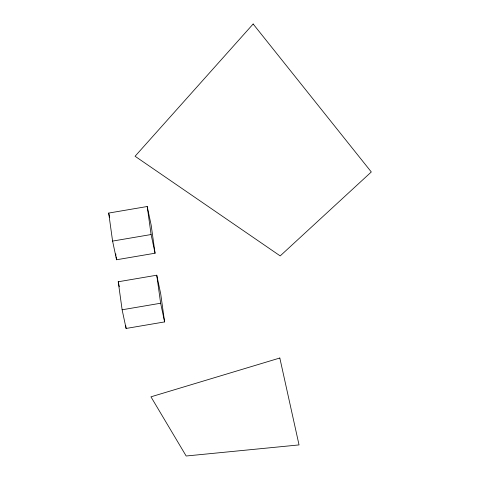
<?xml version="1.0" encoding="UTF-8"?>
<svg xmlns="http://www.w3.org/2000/svg" width="480" height="480" viewBox="0 0 480 480"><rect width="100%" height="100%" fill="white"/><g stroke="black" fill="none" stroke-linecap="round" stroke-linejoin="round"><path stroke-width="0.72" d="M108.696 213.066L147.204 206.514L151.176 225.186L155.064 253.212L116.556 259.758L112.59 241.086L108.696 213.066L109.614 217.374M112.59 241.086L151.098 234.534L155.064 253.212M118.236 281.766L156.75 275.214L160.716 293.892L164.61 321.912L126.102 328.458L122.13 309.786L118.236 281.766L119.304 286.794M122.13 309.786L160.638 303.234L164.61 321.912M147.204 206.514L151.098 234.534M156.75 275.214L160.638 303.234M115.74 253.86L115.944 255.336M116.148 256.812L116.556 259.758M125.688 325.512L126.102 328.458M253.152 24L135.072 156.258L280.194 255.912L371.304 171.966L253.152 24M279.822 358.014L150.954 396.828L186.168 456L299.04 444.918L279.822 358.014"/></g></svg>
